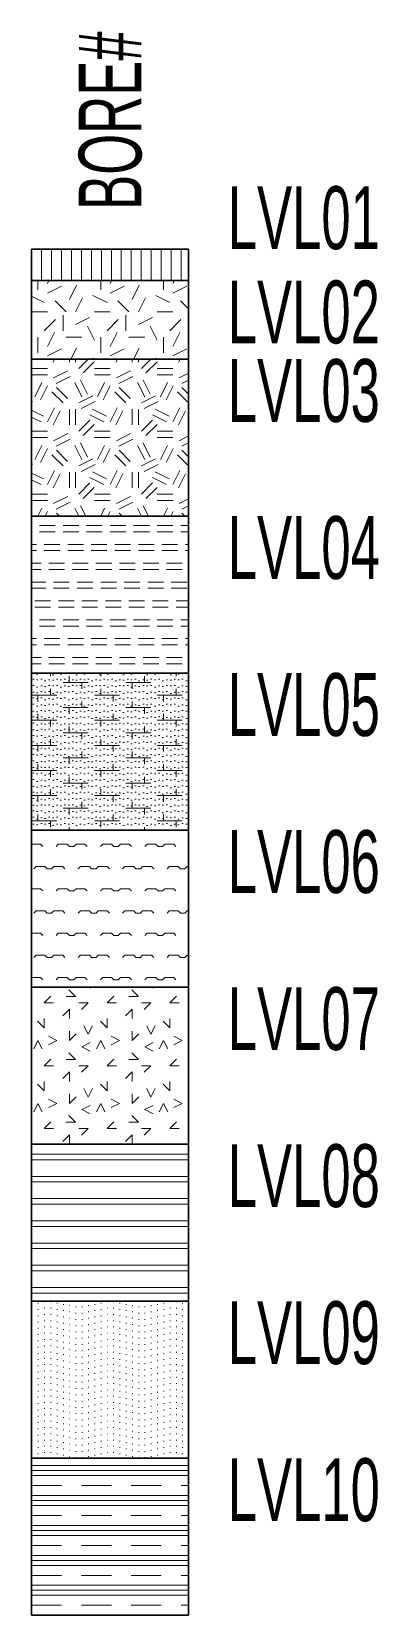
# Model space of a CAD drawing. Extents: x 0 to 11, y -43.5 to 6.9.
import ezdxf
from ezdxf.enums import TextEntityAlignment as Align

# ---------------------------------------------------------------- set-up
doc = ezdxf.new("R2010")
doc.units = 0
doc.header["$LTSCALE"] = 0.01
doc.header["$MEASUREMENT"] = 0
doc.layers.get('0').update_dxf_attribs({"lineweight": 20})
doc.styles.add('COA', font='arial.ttf')

msp = doc.modelspace()

# ---------------------------------------------------------------- hatches: boundary and pattern name
at = {"lineweight": 15}
h = msp.add_hatch(dxfattribs=at)
h.set_pattern_fill('ANSI_31', color=256, scale=0.1, angle=45)
h.set_pattern_definition([(90, (0, 0), (-0.3175, 6e-17), [])])
h.paths.add_polyline_path([(5, -1), (5, 0), (0, 0), (0, -1)])
h = msp.add_hatch(dxfattribs=at)
h.set_pattern_fill('GEOL_01', color=256, scale=2)
h.set_pattern_definition([(0, (0, 0), (2, 2), [0.5, -1.5]), (0, (1.1, 1.2), (2, 2), [0.5, -1.5]), (90, (0.2, 0.7), (-2, 2), [0.5, -1.5]), (90, (1, 1.4), (-2, 2), [0.5, -1.5]), (45, (0.4, 1.4), (2e-16, 2), [0.5, -2.32843]), (135, (1.1, 0), (-2, 2e-16), [0.5, -2.32843]), (26.565, (0.5, 0.6), (2, 8e-10), [0.5, -3.97214]), (26.565, (1.4, 1.6), (2, 8e-10), [0.5, -3.97214]), (63.435, (1.4, 0), (1e-10, 2), [0.5, -3.97214]), (63.435, (0.5, 0.9), (1e-10, 2), [0.5, -3.97214]), (63.435, (1.2, 0.4), (1e-10, 2), [0.5, -3.97214]), (116.565, (0, 1.1), (-8e-10, 2), [0.5, -3.97214]), (153.435, (0.4, 0.3), (-2, 1e-10), [0.5, -3.97214])])
h.paths.add_polyline_path([(0, -1), (0, -3.5), (5, -3.5), (5, -1)])
h = msp.add_hatch(dxfattribs=at)
h.set_pattern_fill('GEOL_02', color=256, scale=2)
h.set_pattern_definition([(0, (0, 0), (2, 2), [0.5, -1.5]), (0, (0, 0.2), (2, 2), [0.5, -1.5]), (90, (1.2, 0.4), (-2, 2), [0.5, -1.5]), (90, (1.4, 0.4), (-2, 2), [0.5, -1.5]), (45, (1.5, 0.2), (2e-16, 2), [0.5, -2.32843]), (45, (1.64, 0.06), (2e-16, 2), [0.5, -2.32843]), (135, (1, 1.1), (-2, 2e-16), [0.5, -2.32843]), (135, (1.14, 1.24), (-2, 2e-16), [0.5, -2.32843]), (26.565, (1.5, 1.1), (2, 8e-10), [0.5, -3.97214]), (26.565, (1.58, 0.92), (2, 8e-10), [0.5, -3.97214]), (26.565, (0.7, 1.9), (2, 8e-10), [0.5, -3.97214]), (26.565, (0.78, 1.72), (2, 8e-10), [0.5, -3.97214]), (63.435, (0.5, 0.5), (1e-10, 2), [0.5, -3.97214]), (63.435, (0.68, 0.4), (1e-10, 2), [0.5, -3.97214]), (63.435, (0.28, 1.2), (1e-10, 2), [0.5, -3.97214]), (63.435, (0.1, 1.3), (1e-10, 2), [0.5, -3.97214]), (116.565, (1.78, 1.38), (-8e-10, 2), [0.5, -3.97214]), (116.565, (1.6, 1.3), (-8e-10, 2), [0.5, -3.97214]), (153.435, (0.3, 0.5), (-2, 1e-10), [0.5, -3.97214]), (153.435, (0.38, 0.68), (-2, 1e-10), [0.5, -3.97214])])
h.paths.add_polyline_path([(0, -8.5), (5, -8.5), (5, -3.5), (0, -3.5)])
h = msp.add_hatch(dxfattribs=at)
h.set_pattern_fill('GEOL_03', color=256, scale=2, angle=45)
h.set_pattern_definition([(180, (0, 0), (-0.6, -0.6), [0.5, -0.25]), (180, (1e-17, 0.198), (-0.6, -0.6), [0.5, -0.25])])
h.paths.add_polyline_path([(0, -8.5), (0, -13.5), (5, -13.5), (5, -8.5)])
h = msp.add_hatch(dxfattribs=at)
h.set_pattern_fill('GEOL_04', color=256, scale=2)
h.set_pattern_definition([(0, (0, 0.2), (1, 0.4), [0.8, -1.2]), (90, (0.2, 0), (-1, 0.4), [0.2, -0.8, 0.2, -0.4]), (90, (0.6, 0.2), (-1, 0.4), [0.2, -0.4, 0.2, -0.8]), (90, (0.06, 0.11), (-0.25, 1), [0, -0.18, 0, -0.22, 0, -0.2]), (90, (0.18, 0.09), (-0.25, 1), [0, -0.18, 0, -0.18, 0, -0.24])])
h.paths.add_polyline_path([(0, -13.5), (0, -18.5), (5, -18.5), (5, -13.5)])
h = msp.add_hatch(dxfattribs=at)
h.set_pattern_fill('GEOL_05', color=256, scale=2, angle=315)
h.set_pattern_definition([(315, (0.4243, 0.1414), (1.414214, -3e-16), [0.1, -0.9, 0.1, -0.9]), (315, (0.9899, 0.1414), (1.414214, -3e-16), [0.1, -0.9, 0.1, -0.9]), (45, (0.0707, 0.0707), (4e-16, 1.414214), [0.1, -0.9]), (45, (0.6364, 0.0707), (4e-16, 1.414214), [0.1, -0.9]), (0, (0.7071, 0.1414), (0.707107, 0.707107), [0.28284, -0.565694, 0.28284, -0.28284]), (0, (0.495, 0.0707), (0.707107, 0.707107), [0.14142, -1.272794])])
h.paths.add_polyline_path([(0, -18.5), (0, -23.5), (5, -23.5), (5, -18.5)])
h = msp.add_hatch(dxfattribs=at)
h.set_pattern_fill('GEOL_06', color=256, scale=2)
h.set_pattern_definition([(0, (0.4, 0), (2, 2), [0.3, -0.8, 0.3, -0.6]), (0, (1.1, 0.2), (2, 2), [0.3, -1.7]), (90, (1.2, 0.8), (-2, 2), [0.3, -0.4, 0.3, -1]), (90, (0.4, 1.2), (-2, 2), [0.3, -1.7]), (45, (1.2, 0.8), (2e-16, 2), [0.3, -1.397056, 0.3, -0.83137]), (135, (1.4, 0.2), (-2, 2e-16), [0.3, -1.114214, 0.3, -1.114214]), (225, (1.2, 1.8), (-4e-16, -2), [0.3, -2.52843]), (225, (1.8, 0), (-4e-16, -2), [0.3, -2.52843]), (26.565, (1.6, 0.6), (2, 8e-10), [0.3, -4.17214]), (63.435, (1.8, 1), (8e-10, 2), [0.3, -4.17214]), (116.565, (1.8, 1), (-8e-10, 2), [0.3, -4.17214]), (153.435, (0.8, 0.8), (-2, 8e-10), [0.3, -4.17214]), (206.565, (0.8, 0.8), (-2, -8e-10), [0.3, -4.17214]), (243.435, (0.2, 0.8), (-8e-10, -2), [0.3, -4.17214]), (296.565, (0.2, 0.8), (8e-10, -2), [0.3, -4.17214]), (333.435, (1.6, 0.6), (2, -8e-10), [0.3, -4.17214])])
h.paths.add_polyline_path([(0, -23.5), (0, -28.5), (5, -28.5), (5, -23.5)])
h = msp.add_hatch(dxfattribs=at)
h.set_pattern_fill('GEOL_07', color=256, scale=2, angle=45)
h.set_pattern_definition([(180, (0, 0), (-0.7072, -0.7072), [2]), (180, (0.1768, 0.1768), (-0.7072, -0.7072), [2])])
h.paths.add_polyline_path([(0, -33.5), (5, -33.5), (5, -28.5), (0, -28.5)])
h = msp.add_hatch(dxfattribs=at)
h.set_pattern_fill('GEOL_08', color=256, scale=2)
h.set_pattern_definition([(0, (0, 2), (2, 0.2), [0.02, -0.98, 0.02, -0.98]), (0, (0.2, 0.24), (2, 0.2), [0.02, -0.58, 0.02, -1.38]), (0, (0.4, 0.28), (2, 0.2), [0.02, -0.18, 0.02, -1.78]), (0, (1.2, 0.16), (2, 0.2), [0.02, -0.58, 0.02, -1.38]), (0, (1.4, 0.12), (2, 0.2), [0.02, -0.18, 0.02, -1.78])])
h.paths.add_polyline_path([(0, -33.5), (0, -38.5), (5, -38.5), (5, -33.5)])
h = msp.add_hatch(dxfattribs=at)
h.set_pattern_fill('CLAY_01', color=256, scale=0.2)
h.set_pattern_definition([(0, (0, 0), (0, 0.9525), []), (0, (0, 0.15875), (0, 0.9525), []), (0, (0, 0.3175), (0, 0.9525), []), (0, (0, 0.635), (0, 0.9525), [0.9525, -0.635])])
h.paths.add_polyline_path([(0, -38.5), (0, -43.5), (5, -43.5), (5, -38.5)])

# ---------------------------------------------------------------- linework, layer by layer
at = {"color": 0, "linetype": 'ByBlock', "lineweight": 30, "transparency": 16777216}
for points in [[(0, 0), (5, 0)], [(0, -1), (5, -1)], [(0, -3.5), (5, -3.5)], [(0, -8.5), (5, -8.5)], [(0, -13.5), (5, -13.5)], [(0, -18.5), (5, -18.5)], [(0, -23.5), (5, -23.5)], [(0, -28.5), (5, -28.5)], [(0, -33.5), (5, -33.5)], [(0, -38.5), (5, -38.5)], [(0, -43.5), (5, -43.5)]]:
    msp.add_lwpolyline(points, dxfattribs=at)
at = {"color": 0, "linetype": 'ByBlock', "lineweight": 30, "transparency": 16777216, "flags": 128}
for points in [[(0, 0), (0, -1)], [(5, 0), (5, -1)], [(0, -1), (0, -3.5)], [(5, -1), (5, -3.5)], [(0, -3.5), (0, -8.5)], [(5, -3.5), (5, -8.5)], [(0, -8.5), (0, -13.5)], [(5, -8.5), (5, -13.5)], [(0, -13.5), (0, -18.5)], [(5, -13.5), (5, -18.5)], [(0, -18.5), (0, -23.5)], [(5, -18.5), (5, -23.5)], [(0, -23.5), (0, -28.5)], [(5, -23.5), (5, -28.5)], [(0, -28.5), (0, -33.5)], [(5, -28.5), (5, -33.5)], [(0, -33.5), (0, -38.5)], [(5, -33.5), (5, -38.5)], [(0, -38.5), (0, -43.5)], [(5, -38.5), (5, -43.5)]]:
    msp.add_lwpolyline(points, dxfattribs=at)

# ---------------------------------------------------------------- texts
at = {"color": 0, "linetype": 'ByBlock', "lineweight": -2, "transparency": 16777216, "style": 'COA', "width": 0.6}
msp.add_attdef('BORE#', text='B01', height=2, rotation=90, dxfattribs=at).set_placement((2.5, 1.25), align=Align.MIDDLE_LEFT)
msp.add_attdef('LVL01', (6.25, 0), 'L01', height=2, dxfattribs=at)
for tag, text, p in [('LVL02', 'L02', (6.25, -1)), ('LVL03', 'L03', (6.25, -3.5)), ('LVL04', 'L04', (6.25, -8.5)), ('LVL05', 'L05', (6.25, -13.5)), ('LVL06', 'L06', (6.25, -18.5)), ('LVL07', 'L07', (6.25, -23.5)), ('LVL08', 'L08', (6.25, -28.5)), ('LVL09', 'L09', (6.25, -33.5)), ('LVL10', 'L10', (6.25, -38.5))]:
    msp.add_attdef(tag, text=text, height=2, dxfattribs=at).set_placement(p, align=Align.TOP_LEFT)

doc.saveas('drawing.dxf')
